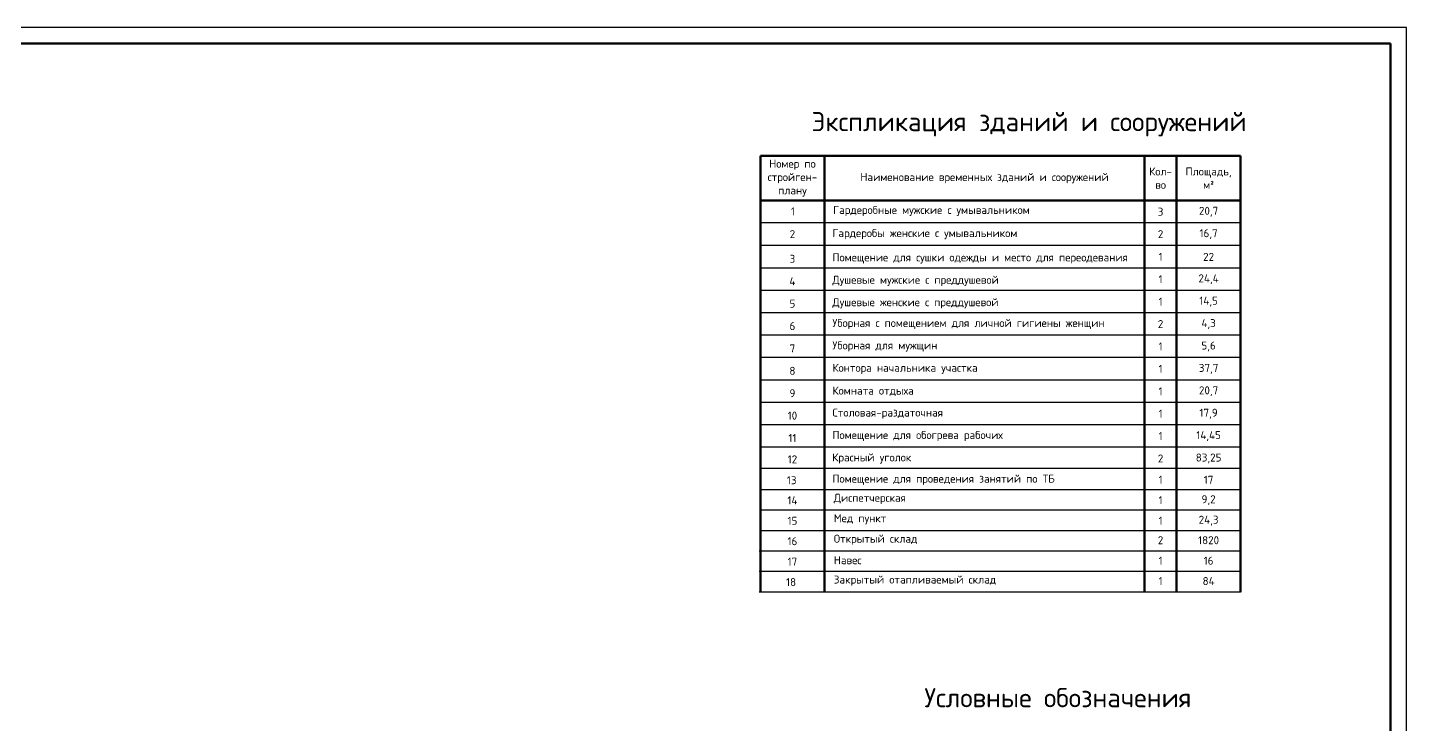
# Model space of a CAD drawing. Header units: millimetres. Extents: x -782 to 10910, y 3841 to 13237.
# Drawn here: x 9036.8 to 9467.6, y 6994.8 to 7212.5 of the extents above; entities that cross this region are included whole.
import ezdxf

# ---------------------------------------------------------------- set-up
doc = ezdxf.new("R2010")
doc.units = ezdxf.units.MM
doc.layers.add('1', color=7, linetype='Continuous')
doc.styles.add('Isocpeur', font='isocpeur.ttf')

msp = doc.modelspace()

# ---------------------------------------------------------------- linework, layer by layer
for p, q in [((9467.561216, 7212.477476), (8627.561216, 7212.477476)), ((9467.561216, 6618.477476), (9467.561216, 7212.477476))]:
    msp.add_line(p, q)
at = {"lineweight": 25}
msp.add_line((9467.561363, 6618.477659), (9467.561363, 7212.477659), dxfattribs=at)
at = {"lineweight": 70}
for p, q in [((9462.561216, 7207.477476), (8647.561216, 7207.477476)), ((9462.561216, 6623.477476), (9462.561216, 7207.477476))]:
    msp.add_line(p, q, dxfattribs=at)
at = {"lineweight": 50}
for p, q in [((9415.757947, 7172.434254), (9265.757947, 7172.434254)), ((9265.757947, 7172.434254), (9265.757947, 7036.117444)), ((9285.757947, 7172.434254), (9285.757947, 7036.117444)), ((9385.757947, 7172.434254), (9385.757947, 7036.117444)), ((9395.757947, 7172.434254), (9395.757947, 7036.117444)), ((9415.757947, 7172.434254), (9415.757947, 7036.117444)), ((9265.757947, 7158.434254), (9415.757947, 7158.434254))]:
    msp.add_line(p, q, dxfattribs=at)
at = {"lineweight": 30}
for p, q in [((9415.757947, 7151.434254), (9265.757947, 7151.434254)), ((9415.757947, 7144.434254), (9265.757947, 7144.434254)), ((9415.757947, 7137.344407), (9265.757947, 7137.344407)), ((9415.757947, 7130.344407), (9265.757947, 7130.344407)), ((9415.757947, 7123.344407), (9265.757947, 7123.344407)), ((9415.757947, 7116.344407), (9265.757947, 7116.344407)), ((9415.757947, 7109.344407), (9265.757947, 7109.344407)), ((9415.757947, 7102.344407), (9265.757947, 7102.344407)), ((9415.757947, 7095.344407), (9265.757947, 7095.344407)), ((9415.757947, 7088.344407), (9265.757947, 7088.344407)), ((9415.757947, 7081.344407), (9265.757947, 7081.344407)), ((9415.757947, 7074.694623), (9265.757947, 7074.694623)), ((9415.757947, 7074.694623), (9265.757947, 7074.694623)), ((9415.757947, 7068.04484), (9265.757947, 7068.04484)), ((9415.757947, 7061.659361), (9265.757947, 7061.659361)), ((9415.757947, 7055.273881), (9265.757947, 7055.273881)), ((9415.3365, 7048.888402), (9265.3365, 7048.888402)), ((9415.3365, 7042.502923), (9265.3365, 7042.502923)), ((9415.757947, 7042.502923), (9265.757947, 7042.502923)), ((9415.3365, 7036.117444), (9265.3365, 7036.117444)), ((9415.757947, 7036.117444), (9265.757947, 7036.117444))]:
    msp.add_line(p, q, dxfattribs=at)

# ---------------------------------------------------------------- texts
at = {"char_height": 2.5, "style": 'Isocpeur'}
for s, insert, width, attachment_point in [('Номер по стройген-\\Pплану', (9275.757947, 7165.434254), 20, 5), ('Кол-\\Pво', (9390.757947, 7165.434254), 10, 5), ('Площадь,\\Pм²', (9405.757947, 7165.434254), 20, 5), ('Наименование временных зданий и сооружений', (9335.757947, 7165.434254), 100, 5), ('1', (9275.897389, 7155.041878), 20, 5), ('\\pxi1;Гардеробные мужские с умывальником', (9285.989743, 7155.156321), 100, 4), ('3', (9390.757947, 7154.934254), 10, 5), ('20,7', (9405.757947, 7154.934254), 20, 5), ('2', (9275.757947, 7147.934254), 20, 5), ('\\pxi1;Гардеробы женские с умывальником', (9285.757947, 7147.934254), 100, 4), ('2', (9390.757947, 7147.934254), 10, 5), ('16,7', (9405.757947, 7147.934254), 20, 5), ('\\pxi1;Помещение для сушки одежды и место для переодевания', (9285.757947, 7140.337285), 100, 4), ('1', (9390.757947, 7140.844407), 10, 5), ('22', (9405.757947, 7140.844407), 20, 5), ('3', (9275.757947, 7140.229886), 20, 5), ('4', (9275.757947, 7133.229886), 20, 5), ('\\pxi1;Душевые мужские с преддушевой', (9285.757947, 7133.33047), 100, 4), ('1', (9390.757947, 7133.844407), 10, 5), ('24,4', (9405.757947, 7133.844407), 20, 5), ('5', (9275.757947, 7126.229886), 20, 5), ('\\pxi1;Душевые женские с преддушевой', (9285.757947, 7126.33047), 100, 4), ('1', (9390.757947, 7126.844407), 10, 5), ('14,5', (9405.757947, 7126.844407), 20, 5), ('6', (9275.757947, 7119.229886), 20, 5), ('\\pxi1;Уборная с помещением для личной гигиены женщин', (9285.757947, 7119.844407), 100, 4), ('2', (9390.757947, 7119.844407), 10, 5), ('4,3', (9405.757947, 7119.844407), 20, 5), ('7', (9275.757947, 7112.229886), 20, 5), ('\\pxi1;Уборная для мужщин', (9285.757947, 7112.844407), 100, 4), ('1', (9390.757947, 7112.844407), 10, 5), ('5,6', (9405.757947, 7112.844407), 20, 5), ('\\pxi1;Контора начальника участка', (9285.757947, 7105.844407), 100, 4), ('37,7', (9405.757947, 7105.844407), 20, 5), ('8', (9275.757947, 7105.229886), 20, 5), ('1', (9390.757947, 7105.844407), 10, 5), ('9', (9275.757947, 7098.229886), 20, 5), ('\\pi2.5;Комната отдыха', (9285.757947, 7098.844407), 100, 4), ('1', (9390.757947, 7098.844407), 10, 5), ('20,7', (9405.757947, 7098.844407), 20, 5), ('10', (9275.757947, 7091.229886), 20, 5), ('\\pxi1;Столовая-раздаточная', (9285.757947, 7091.844407), 100, 4), ('1', (9390.757947, 7091.844407), 10, 5), ('17,9', (9405.757947, 7091.844407), 20, 5), ('\\pxi1;Помещение для обогрева рабочих', (9285.757947, 7084.844407), 100, 4), ('1', (9390.757947, 7084.844407), 10, 5), ('14,45', (9405.757947, 7084.844407), 20, 5), ('11', (9275.757947, 7084.229886), 20, 5), ('12', (9275.757947, 7077.580103), 20, 5), ('Красный уголок', (9288.187927, 7077.844407), 100, 4), ('2', (9390.757947, 7077.844407), 10, 5), ('83,25', (9405.757947, 7077.844407), 20, 5), ('\\pxi1;Помещение для проведения занятий по ТБ', (9285.757947, 7071.194623), 100, 4), ('13', (9275.52138, 7071.043696), 20, 5), ('1', (9390.757947, 7071.194623), 10, 5), ('17', (9405.757947, 7071.194623), 20, 5), ('14', (9275.757947, 7064.760418), 20, 5), ('\\pxi1;Диспетчерская', (9286.179394, 7065.216739), 100, 4), ('1', (9390.757947, 7064.809144), 10, 5), ('9,2', (9405.757947, 7064.809144), 20, 5), ('\\pxi1;Мед пункт', (9286.179394, 7058.831259), 100, 4), ('24,3', (9405.757947, 7058.423665), 20, 5), ('15', (9275.757947, 7058.374939), 20, 5), ('1', (9390.757947, 7058.423665), 10, 5), ('16', (9275.757947, 7051.98946), 20, 5), ('\\pxi1;Открытый склад', (9286.179394, 7052.44578), 100, 4), ('2', (9390.757947, 7052.31056), 10, 5), ('1820', (9405.757947, 7052.31056), 20, 5), ('\\pxi1;Навес', (9286.179394, 7046.060301), 100, 4), ('1', (9390.757947, 7045.925081), 10, 5), ('16', (9405.757947, 7045.925081), 20, 5), ('17', (9275.757947, 7045.60398), 20, 5), ('18', (9275.3365, 7039.218501), 20, 5), ('\\pxi1;Закрытый отапливаемый склад', (9286.179394, 7039.674822), 100, 4), ('1', (9390.757947, 7039.539601), 10, 5), ('84', (9405.757947, 7039.539601), 20, 5)]:
    msp.add_mtext(s, dxfattribs=dict(at, insert=insert, width=width, attachment_point=attachment_point))
at = {"layer": '1', "char_height": 6, "width": 159.67531888, "attachment_point": 2, "style": 'Isocpeur'}
for s, insert in [('Экспликация зданий и сооружений', (9349.691126, 7186.101343)), ('{\\fISOCPEUR|b0|i0|c204|p34;Условные обозначения}', (9358.685674, 7006.10617))]:
    msp.add_mtext(s, dxfattribs=dict(at, insert=insert))

doc.saveas('drawing.dxf')
